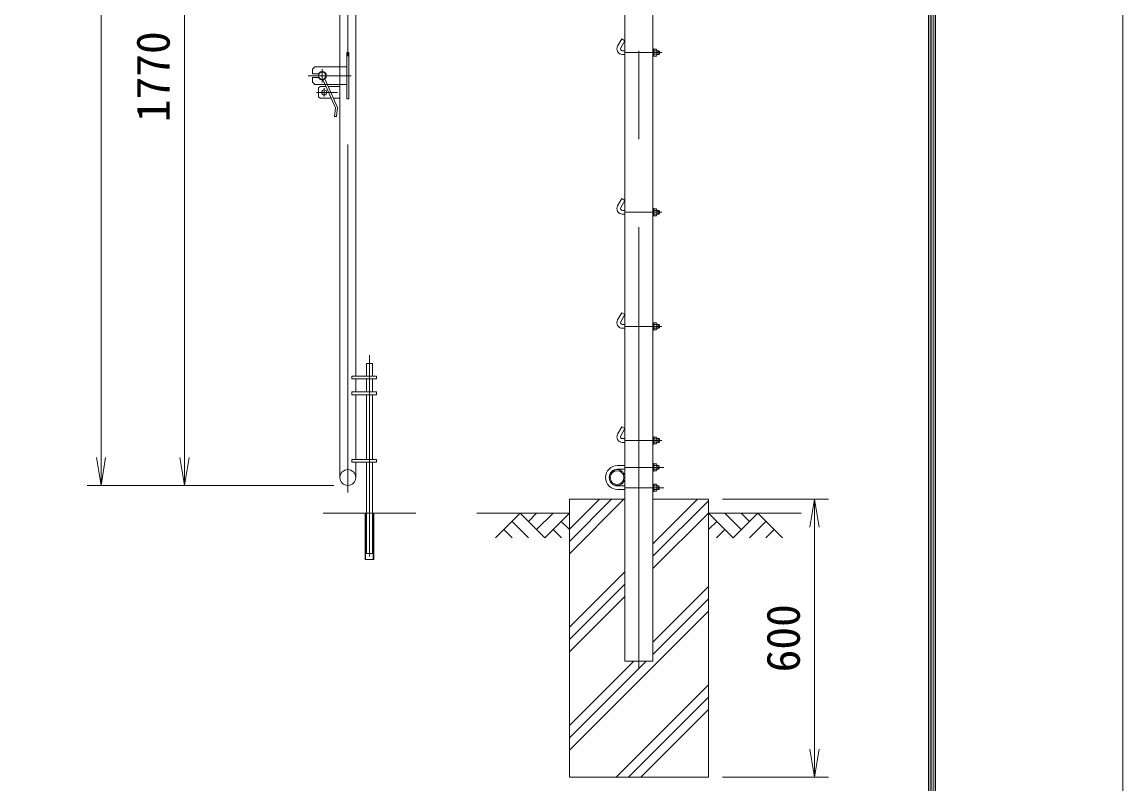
# Model space of a CAD drawing. Units: millimetres, scale not verified. Extents: x -6300 to 6300, y -4455 to 4455.
# Drawn here: x 3923 to 6300, y -1664 to -18 of the extents above; entities that cross this region are included whole.
import ezdxf
from ezdxf.enums import TextEntityAlignment as Align

# ---------------------------------------------------------------- set-up
doc = ezdxf.new("R2010")
doc.units = ezdxf.units.MM
doc.header["$LTSCALE"] = 30
doc.linetypes.add('DASHED', pattern=[7.5, 6, -1.5])
doc.linetypes.add('USER1', pattern=[50.8, 31.75, -6.35, 6.35, -6.35])
for name, color, linetype, lineweight in [('0-0_D-STR1', 1, 'Continuous', 18), ('0-1_D-STR3', 3, 'Continuous', 13), ('0-2_D-BMK', 2, 'USER1', 13), ('0-3_D-STR4', 7, 'Continuous', 9), ('0-4_D-BGD', 7, 'Continuous', 9), ('0-5_D-DCR-HCH', 7, 'Continuous', 9), ('0-6_D-STR-DIM', 7, 'Continuous', 9), ('0-7_0', 7, 'Continuous', 9), ('0-A_D-TTL', 7, 'Continuous', 9)]:
    doc.layers.add(name, color=color, linetype=linetype, lineweight=lineweight)
doc.styles.add('ＭＳ ゴシック', font='')
doc.styles.get('ＭＳ ゴシック').set_extended_font_data('MS Gothic')

# ---------------------------------------------------------------- blocks, each defined once
blk = doc.blocks.new('_Open')
at = {"layer": '0-7_0'}
blk.add_line((-30, 5), (0, 0), dxfattribs=at)
blk.add_lwpolyline([(-30, -5), (0, 0), (-30, 0)], dxfattribs=at)

msp = doc.modelspace()

# ---------------------------------------------------------------- linework, layer by layer
at = {"layer": '0-0_D-STR1'}
for p, q in [((4609.27, -1002.05), (4609.27, 1212.95)), ((4643.27, -783.05), (4643.27, 1212.95)), ((4643.27, -817.05), (4643.27, -789.05)), ((4643.27, -963.05), (4643.27, -823.05)), ((4643.27, -1002.05), (4643.27, -969.05))]:
    msp.add_line(p, q, dxfattribs=at)
msp.add_lwpolyline([(5224.69, 777.36), (5224.69, -1399.05), (5285.19, -1399.05), (5285.19, 777.36)], dxfattribs=at)
for centre, radius in [((4626.27, -1002.05), 17), ((5207.69, -1002.05), 17), ((5207.69, -1002.05), 14.7)]:
    msp.add_circle(centre, radius, dxfattribs=at)
at = {"layer": '0-1_D-STR3'}
for p, q in [((5217.76, -54.46), (5208.76, -70.05)), ((5224.69, -58.46), (5215.69, -74.05)), ((5224.69, -58.46), (5217.76, -54.46)), ((5219.15, -80.05), (5224.69, -80.05)), ((5219.15, -88.05), (5224.69, -88.05)), ((5285.19, -76.05), (5286.79, -76.05)), ((5286.79, -76.05), (5286.79, -92.05)), ((5286.79, -76.55), (5286.79, -91.55)), ((5286.79, -76.55), (5292.59, -76.55)), ((5292.59, -80.3), (5286.79, -80.3)), ((5292.59, -87.8), (5286.79, -87.8)), ((5286.79, -91.55), (5292.59, -91.55)), ((5293.29, -78.13), (5293.29, -89.69)), ((5293.29, -80.05), (5297.95, -80.05)), ((5293.29, -80.75), (5298.65, -80.75)), ((5293.29, -87.35), (5298.65, -87.35)), ((5293.29, -88.05), (5297.95, -88.05)), ((5297.95, -80.05), (5297.95, -88.05)), ((5299.15, -81.25), (5297.95, -80.05)), ((5297.95, -88.05), (5299.15, -86.85)), ((5299.15, -81.25), (5299.15, -86.85)), ((5299.15, -81.25), (5299.15, -86.85)), ((4555.02, -115.05), (4550.02, -120.05)), ((4555.02, -115.05), (4609.27, -115.05)), ((4550.02, -120.05), (4550.02, -130.05)), ((4550.02, -130.05), (4562.96, -130.05)), ((4550.02, -138.05), (4562.96, -138.05)), ((4550.02, -138.05), (4550.02, -148.05)), ((4576.33, -140.44), (4572.22, -142.27)), ((4572.22, -142.27), (4599.39, -203.29)), ((4576.33, -140.44), (4603.99, -202.56)), ((4550.02, -148.05), (4555.02, -153.05)), ((4555.02, -153.05), (4609.27, -153.05)), ((4566.27, -157.55), (4563.27, -160.55)), ((4563.27, -160.55), (4563.27, -179.55)), ((4566.27, -157.55), (4579.02, -157.55)), ((4583.95, -157.55), (4609.27, -157.55)), ((4566.27, -182.55), (4563.27, -179.55)), ((4566.27, -182.55), (4590.15, -182.55)), ((4595.08, -182.55), (4609.27, -182.55)), ((4597.42, -221.98), (4599.39, -203.29)), ((4601.9, -222.45), (4603.99, -202.56)), ((4597.42, -221.98), (4601.9, -222.45)), ((5217.76, -399.46), (5208.76, -415.05)), ((5224.69, -403.46), (5215.69, -419.05)), ((5224.69, -403.46), (5217.76, -399.46)), ((5219.15, -425.05), (5224.69, -425.05)), ((5285.19, -421.05), (5286.79, -421.05)), ((5286.79, -421.05), (5286.79, -437.05)), ((5286.79, -421.55), (5286.79, -436.55)), ((5286.79, -421.55), (5292.59, -421.55)), ((5292.59, -425.3), (5286.79, -425.3)), ((5293.29, -423.13), (5293.29, -434.69)), ((5293.29, -425.05), (5297.95, -425.05)), ((5293.29, -425.75), (5298.65, -425.75)), ((5297.95, -425.05), (5297.95, -433.05)), ((5299.15, -426.25), (5297.95, -425.05)), ((5299.15, -426.25), (5299.15, -431.85)), ((5299.15, -426.25), (5299.15, -431.85)), ((5219.15, -433.05), (5224.69, -433.05)), ((5292.59, -432.8), (5286.79, -432.8)), ((5286.79, -436.55), (5292.59, -436.55)), ((5293.29, -432.35), (5298.65, -432.35)), ((5293.29, -433.05), (5297.95, -433.05)), ((5297.95, -433.05), (5299.15, -431.85)), ((5217.76, -645.96), (5208.76, -661.55)), ((5224.69, -649.96), (5215.69, -665.55)), ((5224.69, -649.96), (5217.76, -645.96)), ((5219.15, -671.55), (5224.69, -671.55)), ((5219.15, -679.55), (5224.69, -679.55)), ((5285.19, -667.55), (5286.79, -667.55)), ((5286.79, -667.55), (5286.79, -683.55)), ((5286.79, -668.05), (5286.79, -683.05)), ((5286.79, -668.05), (5292.59, -668.05)), ((5292.59, -671.8), (5286.79, -671.8)), ((5292.59, -679.3), (5286.79, -679.3)), ((5286.79, -683.05), (5292.59, -683.05)), ((5293.29, -669.63), (5293.29, -681.19)), ((5293.29, -671.55), (5297.95, -671.55)), ((5293.29, -672.25), (5298.65, -672.25)), ((5293.29, -678.85), (5298.65, -678.85)), ((5293.29, -679.55), (5297.95, -679.55)), ((5297.95, -671.55), (5297.95, -679.55)), ((5299.15, -672.75), (5297.95, -671.55)), ((5297.95, -679.55), (5299.15, -678.35)), ((5299.15, -672.75), (5299.15, -678.35)), ((5299.15, -672.75), (5299.15, -678.35)), ((4666.52, -756.05), (4666.52, -783.05)), ((4666.52, -756.05), (4679.52, -756.05)), ((4679.52, -756.05), (4679.52, -783.05)), ((4635.02, -783.05), (4688.02, -783.05)), ((4635.02, -783.05), (4635.02, -789.05)), ((4688.02, -783.05), (4688.02, -789.05)), ((4635.02, -789.05), (4688.02, -789.05)), ((4666.52, -789.05), (4666.52, -817.05)), ((4679.52, -789.05), (4679.52, -817.05)), ((4635.02, -817.05), (4688.02, -817.05)), ((4635.02, -817.05), (4635.02, -823.05)), ((4635.02, -823.05), (4688.02, -823.05)), ((4666.52, -823.05), (4666.52, -963.05)), ((4679.52, -823.05), (4679.52, -963.05)), ((4688.02, -817.05), (4688.02, -823.05)), ((5217.76, -892.46), (5208.76, -908.05)), ((5224.69, -896.46), (5215.69, -912.05)), ((5224.69, -896.46), (5217.76, -892.46)), ((5219.15, -918.05), (5224.69, -918.05)), ((5219.15, -926.05), (5224.69, -926.05)), ((5285.19, -914.05), (5286.79, -914.05)), ((5286.79, -914.05), (5286.79, -930.05)), ((5286.79, -914.55), (5286.79, -929.55)), ((5286.79, -914.55), (5292.59, -914.55)), ((5292.59, -918.3), (5286.79, -918.3)), ((5292.59, -925.8), (5286.79, -925.8)), ((5293.29, -916.13), (5293.29, -927.69)), ((5293.29, -918.05), (5297.95, -918.05)), ((5293.29, -918.75), (5298.65, -918.75)), ((5293.29, -925.35), (5298.65, -925.35)), ((5293.29, -926.05), (5297.95, -926.05)), ((5297.95, -918.05), (5297.95, -926.05)), ((5299.15, -919.25), (5297.95, -918.05)), ((5297.95, -926.05), (5299.15, -924.85)), ((5299.15, -919.25), (5299.15, -924.85)), ((5299.15, -919.25), (5299.15, -924.85)), ((5286.79, -929.55), (5292.59, -929.55)), ((4635.02, -963.05), (4688.02, -963.05)), ((4635.02, -963.05), (4635.02, -969.05)), ((4635.02, -969.05), (4688.02, -969.05)), ((4666.52, -969.05), (4666.52, -1166.05)), ((4679.52, -969.05), (4679.52, -1166.05)), ((4688.02, -963.05), (4688.02, -969.05)), ((5285.19, -972.05), (5286.79, -972.05)), ((5286.79, -972.05), (5286.79, -988.05)), ((5286.79, -972.55), (5292.59, -972.55)), ((5286.79, -972.55), (5286.79, -987.55)), ((5293.29, -974.13), (5293.29, -985.69)), ((5208.69, -976.05), (5224.69, -976.05)), ((5208.69, -984.05), (5224.69, -984.05)), ((5292.59, -976.3), (5286.79, -976.3)), ((5292.59, -983.8), (5286.79, -983.8)), ((5286.79, -987.55), (5292.59, -987.55)), ((5293.29, -976.05), (5297.49, -976.05)), ((5293.29, -976.75), (5298.19, -976.75)), ((5293.29, -983.35), (5298.19, -983.35)), ((5293.29, -984.05), (5297.49, -984.05)), ((5297.49, -984.05), (5298.69, -982.85)), ((5298.69, -977.25), (5298.69, -982.85)), ((5208.69, -1020.05), (5224.69, -1020.05)), ((5285.19, -1016.05), (5286.79, -1016.05)), ((5286.79, -1016.05), (5286.79, -1032.05)), ((5292.59, -1020.3), (5286.79, -1020.3)), ((5293.29, -1029.97), (5293.29, -1018.4)), ((5293.29, -1020.05), (5297.49, -1020.05)), ((5293.29, -1020.75), (5298.19, -1020.75)), ((5298.69, -1021.25), (5297.49, -1020.05)), ((5297.49, -1020.05), (5297.49, -1028.05)), ((5298.69, -1021.25), (5298.69, -1026.85)), ((5208.69, -1028.05), (5224.69, -1028.05)), ((5292.59, -1027.8), (5286.79, -1027.8)), ((5286.79, -1031.55), (5292.59, -1031.55)), ((5293.29, -1027.35), (5298.19, -1027.35)), ((5293.29, -1028.05), (5297.49, -1028.05)), ((5297.49, -1028.05), (5298.69, -1026.85)), ((4664.72, -1079.05), (4663.52, -1079.05)), ((4664.72, -1179.05), (4664.72, -1079.05)), ((4681.32, -1179.05), (4681.32, -1079.05)), ((4681.32, -1079.05), (4682.52, -1079.05)), ((4682.52, -1179.05), (4682.52, -1079.05)), ((4666.52, -1166.05), (4679.52, -1166.05))]:
    msp.add_line(p, q, dxfattribs=at)
at = {"layer": '0-1_D-STR3', "linetype": 'DASHED'}
for p, q in [((4624.02, -84.05), (4628.52, -84.05)), ((4624.02, -84.05), (4624.02, -184.05)), ((4628.52, -84.05), (4628.52, -184.05)), ((4609.27, -115.05), (4624.02, -115.05)), ((4609.27, -153.05), (4624.02, -153.05)), ((4624.02, -184.05), (4628.52, -184.05))]:
    msp.add_line(p, q, dxfattribs=at)
at = {"layer": '0-1_D-STR3'}
for points in [[(5285.19, -76.05), (5285.19, -92.05), (5286.79, -92.05)], [(5285.19, -421.05), (5285.19, -437.05), (5286.79, -437.05)], [(5285.19, -667.55), (5285.19, -683.55), (5286.79, -683.55)], [(5285.19, -914.05), (5285.19, -930.05), (5286.79, -930.05)], [(5285.19, -972.05), (5285.19, -988.05), (5286.79, -988.05)], [(5298.69, -977.25), (5297.49, -976.05), (5297.49, -984.05)], [(5285.19, -1016.05), (5285.19, -1032.05), (5286.79, -1032.05)], [(5286.79, -1031.55), (5286.79, -1016.55), (5292.59, -1016.55)], [(4682.52, -1179.05), (4663.52, -1179.05), (4663.52, -1079.05)]]:
    msp.add_lwpolyline(points, dxfattribs=at)
for centre, radius in [((4571.02, -134.05), 8), ((4575.27, -170.05), 5.5)]:
    msp.add_circle(centre, radius, dxfattribs=at)
for centre, radius, start, end in [((5219.15, -76.05), 12, 150, 270), ((5219.15, -76.05), 4, 150, 270), ((5290.49, -78.42), 2.81, 318.21899, 41.78101), ((5282.9, -84.05), 10.39, 338.85295, 21.14705), ((5290.43, -89.67), 2.86, 319.0514, 40.9486), ((4571.02, -134.05), 9, 206.3878, 153.6122), ((5219.15, -421.05), 12, 150, 270), ((5219.15, -421.05), 4, 150, 270), ((5290.49, -423.42), 2.81, 318.21899, 41.78101), ((5282.9, -429.05), 10.39, 338.85295, 21.14705), ((5290.43, -434.67), 2.86, 319.0514, 40.9486), ((5219.15, -667.55), 12, 150, 270), ((5219.15, -667.55), 4, 150, 270), ((5290.49, -669.92), 2.81, 318.21899, 41.78101), ((5282.9, -675.55), 10.39, 338.85295, 21.14705), ((5290.43, -681.17), 2.86, 319.0514, 40.9486), ((5219.15, -914.05), 12, 150, 270), ((5219.15, -914.05), 4, 150, 270), ((5290.49, -916.42), 2.81, 318.21899, 41.78101), ((5282.9, -922.05), 10.39, 338.85295, 21.14705), ((5290.43, -927.67), 2.86, 319.0514, 40.9486), ((5290.49, -974.42), 2.81, 318.21899, 41.78101), ((5208.69, -1002.05), 26, 90, 270), ((5208.69, -1002.05), 18, 90, 270), ((5282.9, -980.05), 10.39, 338.85295, 21.14705), ((5290.43, -985.67), 2.86, 319.0514, 40.9486), ((5290.43, -1018.42), 2.86, 319.0514, 40.9486), ((5282.9, -1024.05), 10.39, 338.85295, 21.14705), ((5290.49, -1029.67), 2.81, 318.21899, 41.78101)]:
    msp.add_arc(centre, radius, start, end, dxfattribs=at)
at = {"layer": '0-2_D-BMK'}
for p, q in [((4626.27, 1241.45), (4626.27, -1034.05)), ((5224.69, -84.05), (5304.04, -84.05)), ((4540.72, -134.05), (4633.34, -134.05)), ((4571.02, -119.7), (4571.02, -148.4)), ((4575.27, -161.13), (4575.27, -178.97)), ((4558.4, -170.05), (4603.73, -170.05)), ((5224.69, -429.05), (5304.04, -429.05)), ((5224.69, -675.55), (5304.04, -675.55)), ((4673.02, -1172.56), (4673.02, -737.43)), ((5224.69, -922.05), (5304.04, -922.05)), ((5224.69, -980.05), (5308.28, -980.05)), ((5224.69, -1024.05), (5308.28, -1024.05))]:
    msp.add_line(p, q, dxfattribs=at)
msp.add_lwpolyline([(5254.94, -1414.05), (5254.94, 830.95), (5022.44, 1233.65)], dxfattribs=at)
at = {"layer": '0-3_D-STR4'}
msp.add_line((5404.94, -1049.05), (5285.19, -1049.05), dxfattribs=at)
msp.add_lwpolyline([(5224.69, -1049.05), (5104.94, -1049.05), (5104.94, -1649.05), (5404.94, -1649.05), (5404.94, -1049.05)], dxfattribs=at)
at = {"layer": '0-4_D-BGD'}
for p, q in [((4573.02, -1079.05), (4773.02, -1079.05)), ((4904.94, -1079.05), (5104.94, -1079.05)), ((5604.94, -1079.05), (5404.94, -1079.05))]:
    msp.add_line(p, q, dxfattribs=at)
at = {"layer": '0-5_D-DCR-HCH'}
for p, q in [((5104.94, -1166.54), (5222.43, -1049.05)), ((5104.94, -1140.02), (5195.91, -1049.05)), ((5104.94, -1113.5), (5169.4, -1049.05)), ((5285.19, -1145.39), (5381.53, -1049.05)), ((5285.19, -1171.9), (5404.94, -1052.15)), ((4998.52, -1079.05), (4945.3, -1132.26)), ((4998.52, -1079.05), (5051.73, -1132.26)), ((5016.25, -1096.79), (5033.99, -1079.05)), ((5033.99, -1114.52), (5069.47, -1079.05)), ((5051.73, -1132.26), (5104.94, -1079.05)), ((5285.19, -1198.42), (5404.94, -1078.67)), ((5458.15, -1132.26), (5404.94, -1079.05)), ((5475.89, -1114.52), (5440.42, -1079.05)), ((5511.36, -1079.05), (5458.15, -1132.26)), ((5493.72, -1096.88), (5475.89, -1079.05)), ((5511.36, -1079.05), (5564.58, -1132.26)), ((4963.04, -1114.52), (4980.86, -1132.26)), ((4980.78, -1096.79), (5016.42, -1132.26)), ((5069.47, -1114.52), (5087.28, -1132.26)), ((5087.2, -1096.79), (5104.94, -1114.44)), ((5422.68, -1096.79), (5404.94, -1114.44)), ((5440.42, -1114.52), (5422.6, -1132.26)), ((5529.1, -1096.79), (5493.46, -1132.26)), ((5546.84, -1114.52), (5529.02, -1132.26)), ((5104.94, -1325.64), (5224.69, -1205.89)), ((5104.94, -1352.15), (5224.69, -1232.4)), ((5104.94, -1378.67), (5224.69, -1258.92)), ((5285.19, -1357.52), (5404.94, -1237.77)), ((5285.19, -1384.03), (5404.94, -1264.28)), ((5104.94, -1590.8), (5404.94, -1290.8)), ((5104.94, -1564.28), (5270.18, -1399.05)), ((5104.94, -1537.77), (5243.66, -1399.05)), ((5205.79, -1649.05), (5404.94, -1449.9)), ((5232.31, -1649.05), (5404.94, -1476.42)), ((5258.83, -1649.05), (5404.94, -1502.93))]:
    msp.add_line(p, q, dxfattribs=at)
at = {"layer": '0-6_D-STR-DIM'}
for p, q in [((4093.31, 1160.95), (4093.31, -959.05)), ((4273.31, -959.05), (4273.31, 690.95)), ((4596.27, -1019.05), (4063.31, -1019.05)), ((4596.27, -1019.05), (4243.31, -1019.05)), ((5434.94, -1049.05), (5663.95, -1049.05)), ((5633.95, -1589.05), (5633.95, -1109.05)), ((5434.94, -1649.05), (5663.95, -1649.05))]:
    msp.add_line(p, q, dxfattribs=at)
at = {"layer": '0-A_D-TTL', "color": 2, "lineweight": 18}
msp.add_lwpolyline([(-6300, 4455), (6300, 4455), (6300, -4455), (-6300, -4455)], close=True, dxfattribs=at)
at = {"layer": '0-A_D-TTL'}
for points in [[(-5895, 4125), (5895, 4125), (5895, -4125), (-5895, -4125)], [(-5891.25, 4121.25), (5891.25, 4121.25), (5891.25, -4121.25), (-5891.25, -4121.25)], [(-5887.5, 4117.5), (5887.5, 4117.5), (5887.5, -4117.5), (-5887.5, -4117.5)], [(-5883.75, 4113.75), (5883.75, 4113.75), (5883.75, -4113.75), (-5883.75, -4113.75)], [(-5880, 4110), (5880, 4110), (5880, -4110), (-5880, -4110)]]:
    msp.add_lwpolyline(points, close=True, dxfattribs=at)

# ---------------------------------------------------------------- block references
at = {"layer": '0-6_D-STR-DIM', "xscale": 2, "yscale": 2}
for p, rotation in [((4093.31, -1019.05), 270), ((4273.31, -1019.05), 270), ((5633.95, -1049.05), 90), ((5633.95, -1649.05), 270)]:
    msp.add_blockref('_Open', p, dxfattribs=dict(at, rotation=rotation))

# ---------------------------------------------------------------- texts
at = {"layer": '0-6_D-STR-DIM', "style": 'ＭＳ ゴシック'}
for s, p in [('1770', (4263.19, -234.4)), ('600', (5623.83, -1422.92))]:
    msp.add_text(s, height=72.14, rotation=90, dxfattribs=at).set_placement(p, align=Align.BOTTOM_LEFT)

doc.saveas('drawing.dxf')
